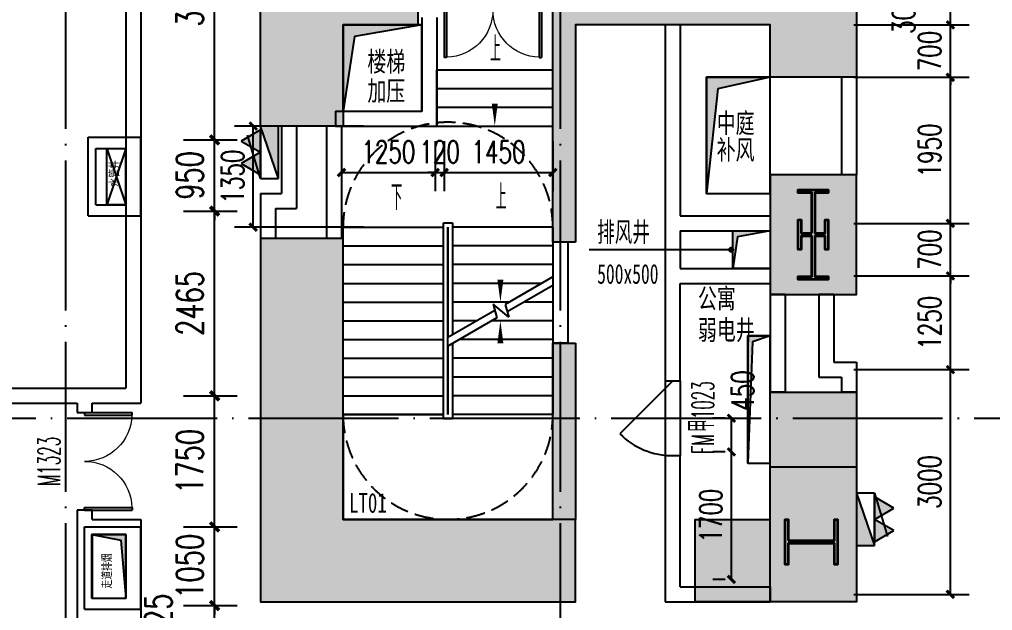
# Model space of a CAD drawing. Header units: millimetres. Extents: x 11476074 to 24729458, y -1239991 to 2813188.
# Drawn here: x 12564179 to 12577164, y 373147 to 381035 of the extents above; entities that cross this region are included whole.
import ezdxf

# ---------------------------------------------------------------- set-up
doc = ezdxf.new("R2010")
doc.units = ezdxf.units.MM
doc.header["$LTSCALE"] = 1000
doc.linetypes.add('DASH', pattern=[0.35, 0.25, -0.1])
doc.linetypes.add('DOTE', pattern=[2.42, 2, -0.2, 0.02, -0.2])
for name, color, linetype in [('#s-灭火器', 20, 'Continuous'), ('20230726 电气提资', 3, 'Continuous'), ('A-ANNO-DIMS', 3, 'Continuous'), ('A-ANNO-SYMB', 3, 'Continuous'), ('A-ANNO-TEXT', 7, 'Continuous'), ('A-AXIS', 18, 'DOTE'), ('A-DOOR', 2, 'Continuous'), ('A-FLOR-STRS', 1, 'Continuous'), ('A-WALL', 5, 'Continuous'), ('A-WIND-IDEN', 211, 'Continuous'), ('DIM_LEAD', 3, 'Continuous'), ('DIM_SYMB', 3, 'Continuous'), ('DOOR_FIRE', 1, 'Continuous'), ('DOOR_FIRE_TEXT', 7, 'Continuous'), ('EQUIP_消火栓', 7, 'Continuous'), ('G-RCQ-CONLine', 5, 'Continuous'), ('G-RCZ-CONLine', 5, 'Continuous'), ('GZDI-J建筑-楼板开洞', 251, 'Continuous'), ('GZDI1228', 20, 'Continuous'), ('PUB_DIM', 3, 'Continuous'), ('PUB_HATCH', 8, 'Continuous'), ('PUB_TEXT', 7, 'Continuous'), ('STAIR', 2, 'Continuous'), ('排水沟', 133, 'Continuous')]:
    doc.layers.add(name, color=color, linetype=linetype)
doc.layers.add('钢柱', color=51, linetype='Continuous', lineweight=35)
doc.layers.get('20230726 电气提资').off()
doc.styles.add('_TCH_DIM', font='SIMPLEX.shx', dxfattribs={"width": 0.6, "bigfont": 'GBCBIG.shx'})
doc.styles.add('_TCH_DIM_T3', font='SIMPLEX', dxfattribs={"width": 0.705882, "bigfont": 'GBCBIG'})
doc.styles.add('_TCH_WINDOW', font='SIMPLEX', dxfattribs={"width": 0.7, "bigfont": 'GBCBIG'})
doc.styles.add('CCD_DIM', font='ARCHS.SHX', dxfattribs={"width": 0.7})
doc.styles.add('TITXV', font='', dxfattribs={"width": 0.7})
doc.styles.add('宋体', font='', dxfattribs={"width": 0.65})
doc.styles.get('TITXV').set_extended_font_data('SimSun')
doc.styles.get('宋体').set_extended_font_data('SimSun')
doc.dimstyles.new('_TCH_ARCH&&100', dxfattribs={"dimtxt": 297.5, "dimasz": 100, "dimexe": 250, "dimexo": 300, "dimgap": 126.25, "dimtad": 1, "dimdec": 0, "dimzin": 0, "dimdsep": 46, "dimtxsty": '_TCH_DIM_T3', "dimblk": 'ARCHTICK', "dimcen": 0.09, "dimclrt": 7, "dimazin": 2, "dimtfac": 1, "dimtdec": 0, "dimtix": 1, "dimtmove": 2, "dimatfit": 3, "dimfxl": 0, "dimtolj": 1, "dimtzin": 0, "dimarcsym": 0})
doc.dimstyles.new('_TCH_ARCH&&120', dxfattribs={"dimtxt": 357, "dimasz": 120, "dimexe": 300, "dimexo": 360, "dimgap": 151.5, "dimtad": 1, "dimdec": 0, "dimzin": 0, "dimdsep": 46, "dimtxsty": '_TCH_DIM_T3', "dimblk": 'ARCHTICK', "dimcen": 0.09, "dimclrt": 7, "dimazin": 2, "dimtfac": 1, "dimtdec": 0, "dimtix": 1, "dimtmove": 2, "dimatfit": 3, "dimfxl": 0, "dimtolj": 1, "dimtzin": 0, "dimarcsym": 0})

# ---------------------------------------------------------------- blocks, each defined once
blk = doc.blocks.new('A$C74AF65BF')
at = {"layer": 'PUB_HATCH'}
h = blk.add_hatch(color=256, dxfattribs=at)
h.dxf.hatch_style = 1
h.paths.add_polyline_path([(-7000, -4600), (-7000, -5400), (-5400, -5400), (-5400, -4600)])
h.paths.add_polyline_path([(-7000, -11200), (-7000, -12000), (-5400, -12000), (-5400, -11200)])
h.paths.add_polyline_path([(-7000, -17800), (-7000, -18600), (-5400, -18600), (-5400, -17800)])
h.paths.add_polyline_path([(9400, -33850), (9400, -32050), (10550, -32050), (10550, -33850)])
h.paths.add_polyline_path([(9400, -10950), (9400, -9150), (10550, -9150), (10550, -10950)])
h.paths.add_polyline_path([(22350, -33850), (22350, -32050), (23600, -32050), (23600, -33850)])
h.paths.add_polyline_path([(22350, -10950), (22350, -9150), (23600, -9150), (23600, -10950)])
h.paths.add_polyline_path([(-7000, -24400), (-7000, -25200), (-5400, -25200), (-5400, -24400)])
h.paths.add_polyline_path([(-7000, -31000), (-7000, -31800), (-5400, -31800), (-5400, -31000)])
h.paths.add_polyline_path([(-7000, -37600), (-7000, -38400), (-5400, -38400), (-5400, -37600)])
h.paths.add_polyline_path([(38400, -4600), (38400, -5400), (40000, -5400), (40000, -4600)])
h.paths.add_polyline_path([(38400, -11200), (38400, -12000), (40000, -12000), (40000, -11200)])
h.paths.add_polyline_path([(38400, -17800), (38400, -18600), (40000, -18600), (40000, -17800)])
h.paths.add_polyline_path([(38400, -24400), (38400, -25200), (40000, -25200), (40000, -24400)])
h.paths.add_polyline_path([(38400, -31000), (38400, -31800), (40000, -31800), (40000, -31000)])
h.paths.add_polyline_path([(38400, -37600), (38400, -38400), (40000, -38400), (40000, -37600)])
h.paths.add_polyline_path([(33400, -41900), (32600, -41900), (32600, -43500), (33400, -43500)])
h.paths.add_polyline_path([(26800, -41900), (26000, -41900), (26000, -43500), (26800, -43500)])
h.paths.add_polyline_path([(20200, -41900), (19400, -41900), (19400, -43500), (20200, -43500)])
h.paths.add_polyline_path([(13600, -41900), (12800, -41900), (12800, -43500), (13600, -43500)])
h.paths.add_polyline_path([(7000, -41900), (6200, -41900), (6200, -43500), (7000, -43500)])
h.paths.add_polyline_path([(400, -41900), (-400, -41900), (-400, -43500), (400, -43500)])
h.paths.add_polyline_path([(33400, 500), (32600, 500), (32600, -1100), (33400, -1100)])
h.paths.add_polyline_path([(26800, 500), (26000, 500), (26000, -1100), (26800, -1100)])
h.paths.add_polyline_path([(20200, 500), (19400, 500), (19400, -1100), (20200, -1100)])
h.paths.add_polyline_path([(13600, 500), (12800, 500), (12800, -1100), (13600, -1100)])
h.paths.add_polyline_path([(7000, 500), (6200, 500), (6200, -1100), (7000, -1100)])
h.paths.add_polyline_path([(10550, -28150), (9400, -28150), (9400, -29750), (10550, -29750)])
h.paths.add_polyline_path([(400, 500), (-400, 500), (-400, -1100), (400, -1100)])
h = blk.add_hatch(color=256, dxfattribs=at)
h.dxf.hatch_style = 1
h.paths.add_polyline_path([(25800, -10250), (29300, -10250), (29300, -12850), (30400, -12850), (30400, -9150), (25800, -9150)])
h.paths.add_polyline_path([(25100, -10250), (25100, -9150), (22350, -9150), (22350, -12850), (23600, -12850), (23600, -10250)])
h.paths.add_polyline_path([(6800, -32750), (3700, -32750), (3700, -29000), (2600, -29000), (2600, -33850), (6800, -33850)])
h.paths.add_polyline_path([(3700, -12850), (3700, -10250), (9400, -10250), (9400, -12850), (10550, -12850), (10550, -9150), (2600, -9150), (2600, -12850)])
h.paths.add_polyline_path([(4700, -26150), (3700, -26150), (3700, -27500), (2600, -27500), (2600, -22750), (3700, -22750), (3700, -25850), (4700, -25850)])
h.paths.add_polyline_path([(6800, -30400), (6800, -32750), (6500, -32750), (6500, -30400)], flags=17)
h.paths.add_polyline_path([(26700, -29600), (26700, -28900), (26400, -28900), (26400, -33850), (30400, -33850), (30400, -28885), (29300, -28885), (29300, -32750), (26700, -32750), (26700, -29800), (27350, -29800), (27350, -29600)])
h.paths.add_polyline_path([(22350, -19850), (23600, -19850), (23600, -19250), (30400, -19250), (30400, -15950), (29300, -15950), (29300, -18850), (23600, -18850), (23600, -15950), (22350, -15950)])
h.paths.add_polyline_path([(9400, -18950), (9400, -20950), (10550, -20950), (10550, -15950), (9400, -15950), (9400, -18550), (3700, -18550), (3700, -15950), (2600, -15950), (2600, -18950)])
h.paths.add_polyline_path([(9400, -32750), (9400, -31050), (10550, -31050), (10550, -33850), (8400, -33850), (8400, -32750)])
h.paths.add_polyline_path([(24600, -33850), (22350, -33850), (22350, -27550), (23600, -27550), (23600, -32750), (24600, -32750)])
h.paths.add_polyline_path([(6800, -29050), (6500, -29050), (6500, -25150), (6700, -25150), (6700, -25850), (9400, -25850), (9400, -22450), (10550, -22450), (10550, -26850), (9400, -26850), (9400, -26150), (6800, -26150)])
h.paths.add_polyline_path([(30400, -21950), (30400, -27585), (29300, -27585), (29300, -24000), (26700, -24000), (26700, -26700), (27350, -26700), (27350, -26900), (26700, -26900), (26700, -27600), (26400, -27600), (26400, -24000), (23600, -24000), (23600, -26150), (22350, -26150), (22350, -21550), (23600, -21550), (23600, -23700), (29300, -23700), (29300, -21950)])
at = {"layer": 'G-RCQ-CONLine'}
for points in [[(6800, -29050), (6500, -29050), (6500, -25150), (6700, -25150), (6700, -25850), (9400, -25850), (9400, -22450), (10550, -22450), (10550, -26850), (9400, -26850), (9400, -26150), (6800, -26150)], [(6800, -32750), (3700, -32750), (3700, -29000), (2600, -29000), (2600, -33850), (6800, -33850)], [(6800, -30400), (6800, -32750), (6500, -32750), (6500, -30400)]]:
    blk.add_lwpolyline(points, close=True, dxfattribs=at)
for points in [[(4700, -26150), (3700, -26150), (3700, -27500), (2600, -27500), (2600, -22750), (3700, -22750), (3700, -25850), (4700, -25850), (4700, -26150)], [(9400, -32750), (9400, -31050), (10550, -31050), (10550, -33850), (8400, -33850), (8400, -32750), (9400, -32750)]]:
    blk.add_lwpolyline(points, dxfattribs=at)
at = {"layer": 'G-RCZ-CONLine', "color": 2}
for points in [[(10550, -28150), (9400, -28150), (9400, -29750), (10550, -29750)], [(9400, -33850), (9400, -32050), (10550, -32050), (10550, -33850)]]:
    blk.add_lwpolyline(points, close=True, dxfattribs=at)
at = {"layer": '钢柱', "color": 2}
for points in [[(9955, -28930), (9955, -28390), (9775, -28390), (9775, -28350), (10175, -28350), (10175, -28390), (9995, -28390), (9995, -28930), (10135, -28930), (10135, -28750), (10175, -28750), (10175, -29150), (10135, -29150), (10135, -28970), (9995, -28970), (9995, -29510), (10175, -29510), (10175, -29550), (9775, -29550), (9775, -29510), (9955, -29510), (9955, -28970), (9815, -28970), (9815, -29150), (9775, -29150), (9775, -28750), (9815, -28750), (9815, -28930)], [(9640, -33030), (10260, -33030), (10260, -32750), (10300, -32750), (10300, -33350), (10260, -33350), (10260, -33070), (9640, -33070), (9640, -33350), (9600, -33350), (9600, -32750), (9640, -32750)]]:
    blk.add_lwpolyline(points, close=True, dxfattribs=at)
blk = doc.blocks.new('PFG1')
at = {"layer": 'GZDI-J建筑-楼板开洞'}
h = blk.add_hatch(color=256, dxfattribs=at)
h.dxf.hatch_style = 1
h.paths.add_polyline_path([(12573697, 858319), (12573697, 858819), (12574197, 858819), (12573762, 858740)])
at = {"layer": 'GZDI-J建筑-楼板开洞', "color": 30}
for points in [[(12573697, 858819), (12574197, 858819), (12574197, 858319), (12573697, 858319)], [(12573697, 858319), (12573697, 858819), (12574197, 858819), (12573762, 858740)]]:
    blk.add_lwpolyline(points, close=True, dxfattribs=at)
blk = doc.blocks.new('4fgjg')
at = {"layer": 'GZDI-J建筑-楼板开洞'}
h = blk.add_hatch(color=256, dxfattribs=at)
h.dxf.hatch_style = 1
h.paths.add_polyline_path([(5800, -29100), (5800, -28250), (5350, -28250), (5735, -28329)])
at = {"layer": 'A-WALL'}
for p, q in [((5300, -22950), (6000, -22950)), ((5300, -24000), (5300, -22950)), ((6000, -24000), (6000, -22950)), ((5400, -23100), (5800, -23100)), ((5400, -23850), (5400, -23100)), ((5800, -23850), (5800, -23100)), ((5400, -23850), (5800, -23850)), ((5300, -24000), (6000, -24000)), ((5250, -28150), (6000, -28150)), ((5250, -29250), (5250, -28150)), ((6000, -29250), (6000, -28150)), ((5350, -28250), (5800, -28250)), ((5350, -29100), (5350, -28250)), ((5800, -29100), (5800, -28250)), ((5350, -29100), (5800, -29100)), ((5250, -29250), (6000, -29250))]:
    blk.add_line(p, q, dxfattribs=at)
at = {"layer": 'GZDI-J建筑-楼板开洞'}
for p, q in [((5550, -23100), (5800, -23850)), ((5800, -23100), (5550, -23850))]:
    blk.add_line(p, q, dxfattribs=at)
blk.add_lwpolyline([(5800, -23850), (5550, -23850), (5550, -23100), (5800, -23100)], close=True, dxfattribs=at)
at = {"layer": 'GZDI-J建筑-楼板开洞', "color": 30}
for points in [[(5800, -28250), (5350, -28250), (5350, -29100), (5800, -29100)], [(5800, -29100), (5800, -28250), (5350, -28250), (5735, -28329)]]:
    blk.add_lwpolyline(points, close=True, dxfattribs=at)
at = {"layer": 'GZDI1228', "char_height": 120, "attachment_point": 1, "rotation": 90, "style": 'CCD_DIM'}
for s, width, insert in [('{\\fSimSun|b0|i0|c134|p2;水管井}', 378.78, (5585, -23608)), ('{\\fSimSun|b0|i0|c134|p2;走道排烟}', 569.93, (5486, -28973))]:
    blk.add_mtext_dynamic_manual_height_columns(s, width=width, gutter_width=1500, heights=[0], dxfattribs=dict(at, insert=insert))
blk = doc.blocks.new('灭火器')
at = {"layer": '#s-灭火器', "ltscale": 1000}
for points in [[(292444, 59707), (292144, 59707), (292294, 59447)], [(292744, 59707), (292444, 59707), (292594, 59447)]]:
    blk.add_hatch(color=256, dxfattribs=at).paths.add_polyline_path(points)
for points in [[(292294, 59447), (292444, 59707), (292144, 59707)], [(292594, 59447), (292744, 59707), (292444, 59707)]]:
    blk.add_lwpolyline(points, close=True, dxfattribs=at)
blk = doc.blocks.new('$TWTSYS$00000508')
for p, q in [((-0.5, 0.5), (0.324, 1.224)), ((-0.5, 0.5), (-0.5, -0.5)), ((-0.5, -0.5), (0.5, 0.5)), ((0.5, 0.5), (-0.5, 0.5)), ((0.5, -0.5), (0.5, 0.5)), ((-0.5, -0.5), (0.5, -0.5))]:
    blk.add_line(p, q)
blk.add_solid([(0.5, -0.5), (0.5, 0.5), (-0.5, -0.5)])
blk = doc.blocks.new('消火栓')
at = {"layer": '#s-灭火器', "rotation": 180}
blk.add_blockref('灭火器', (12864422, 734932), dxfattribs=at)
at = {"layer": 'EQUIP_消火栓', "xscale": 700, "yscale": 240, "zscale": 700}
blk.add_blockref('$TWTSYS$00000508', (12571978, 675105), dxfattribs=at)
blk = doc.blocks.new('A$C747B5AC2')
for p, rotation in [((721095, -12835574), 90), ((-621165, 12303482), 270)]:
    blk.add_blockref('消火栓', p, dxfattribs=dict(rotation=rotation))
blk = doc.blocks.new('qlzw')
at = {"layer": 'A-AXIS'}
for p, q in [((12431366.8, 979989.8, 0), (12431366.8, 1082989.8)), ((12437966.8, 979989.8, 0), (12437966.8, 1082989.8)), ((12416866.8, 1007589.8), (12486866.8, 1007589.8))]:
    blk.add_line(p, q, dxfattribs=at)
blk = doc.blocks.new('_ArchTick')
at = {"color": 0, "linetype": 'ByBlock', "const_width": 0.4}
blk.add_lwpolyline([(-0.5, -0.5), (0.5, 0.5)], dxfattribs=at)
blk = doc.blocks.new('*D5052')
at = {"layer": 'Defpoints', "color": 0, "transparency": 16777216}
for p in [(12566010, 383313), (12566783, 383313), (12566010, 379428)]:
    blk.add_point(p, dxfattribs=at)
at = {"layer": 'PUB_DIM', "color": 0, "lineweight": -2, "transparency": 16777216}
for p, q in [((12566370, 383313), (12567083, 383313)), ((12566783, 379428), (12566783, 383313)), ((12566370, 379428), (12567083, 379428))]:
    blk.add_line(p, q, dxfattribs=at)
at = {"layer": 'PUB_DIM', "color": 0, "lineweight": -2, "transparency": 16777216, "xscale": 120, "yscale": 120, "zscale": 120}
for p, rotation in [((12566783, 383313), 90), ((12566783, 379428), 270)]:
    blk.add_blockref('_ArchTick', p, dxfattribs=dict(at, rotation=rotation))
at = {"layer": 'PUB_DIM', "color": 7, "transparency": 16777216, "insert": (12566453, 381371), "char_height": 357, "attachment_point": 5, "rotation": 90, "style": '_TCH_DIM_T3'}
blk.add_mtext('\\A1;3885', dxfattribs=at)
blk = doc.blocks.new('*D5053')
at = {"layer": 'Defpoints', "color": 0, "transparency": 16777216}
for p in [(12566010, 379428), (12566783, 379428), (12566010, 378478)]:
    blk.add_point(p, dxfattribs=at)
at = {"layer": 'PUB_DIM', "color": 0, "lineweight": -2, "transparency": 16777216}
for p, q in [((12566783, 379428), (12566783, 379548)), ((12566370, 379428), (12567083, 379428)), ((12566783, 378478), (12566783, 379428)), ((12566370, 378478), (12567083, 378478)), ((12566783, 378478), (12566783, 378358))]:
    blk.add_line(p, q, dxfattribs=at)
at = {"layer": 'PUB_DIM', "color": 0, "lineweight": -2, "transparency": 16777216, "xscale": 120, "yscale": 120, "zscale": 120}
for p, rotation in [((12566783, 379428), 270), ((12566783, 378478), 90)]:
    blk.add_blockref('_ArchTick', p, dxfattribs=dict(at, rotation=rotation))
at = {"layer": 'PUB_DIM', "color": 7, "transparency": 16777216, "insert": (12566453, 378953), "char_height": 357, "attachment_point": 5, "rotation": 90, "style": '_TCH_DIM_T3'}
blk.add_mtext('\\A1;950', dxfattribs=at)
blk = doc.blocks.new('*D5054')
at = {"layer": 'Defpoints', "color": 0, "transparency": 16777216}
for p in [(12566010, 378478), (12566783, 378478), (12566010, 376013)]:
    blk.add_point(p, dxfattribs=at)
at = {"layer": 'PUB_DIM', "color": 0, "lineweight": -2, "transparency": 16777216}
for p, q in [((12566370, 378478), (12567083, 378478)), ((12566783, 376013), (12566783, 378478)), ((12566370, 376013), (12567083, 376013))]:
    blk.add_line(p, q, dxfattribs=at)
at = {"layer": 'PUB_DIM', "color": 0, "lineweight": -2, "transparency": 16777216, "xscale": 120, "yscale": 120, "zscale": 120}
for p, rotation in [((12566783, 378478), 90), ((12566783, 376013), 270)]:
    blk.add_blockref('_ArchTick', p, dxfattribs=dict(at, rotation=rotation))
at = {"layer": 'PUB_DIM', "color": 7, "transparency": 16777216, "insert": (12566453, 377246), "char_height": 357, "attachment_point": 5, "rotation": 90, "style": '_TCH_DIM_T3'}
blk.add_mtext('\\A1;2465', dxfattribs=at)
blk = doc.blocks.new('*D5055')
at = {"layer": 'Defpoints', "color": 0, "transparency": 16777216}
for p in [(12566010, 376013), (12566783, 376013), (12566010, 374263)]:
    blk.add_point(p, dxfattribs=at)
at = {"layer": 'PUB_DIM', "color": 0, "lineweight": -2, "transparency": 16777216}
for p, q in [((12566370, 376013), (12567083, 376013)), ((12566783, 374263), (12566783, 376013)), ((12566370, 374263), (12567083, 374263))]:
    blk.add_line(p, q, dxfattribs=at)
at = {"layer": 'PUB_DIM', "color": 0, "lineweight": -2, "transparency": 16777216, "xscale": 120, "yscale": 120, "zscale": 120}
for p, rotation in [((12566783, 376013), 90), ((12566783, 374263), 270)]:
    blk.add_blockref('_ArchTick', p, dxfattribs=dict(at, rotation=rotation))
at = {"layer": 'PUB_DIM', "color": 7, "transparency": 16777216, "insert": (12566453, 375138), "char_height": 357, "attachment_point": 5, "rotation": 90, "style": '_TCH_DIM_T3'}
blk.add_mtext('\\A1;1750', dxfattribs=at)
blk = doc.blocks.new('*D5056')
at = {"layer": 'Defpoints', "color": 0, "transparency": 16777216}
for p in [(12566010, 374263), (12566783, 374263), (12566010, 373213)]:
    blk.add_point(p, dxfattribs=at)
at = {"layer": 'PUB_DIM', "color": 0, "lineweight": -2, "transparency": 16777216}
for p, q in [((12566783, 374263), (12566783, 374383)), ((12566370, 374263), (12567083, 374263)), ((12566783, 373213), (12566783, 374263)), ((12566370, 373213), (12567083, 373213)), ((12566783, 373213), (12566783, 373093))]:
    blk.add_line(p, q, dxfattribs=at)
at = {"layer": 'PUB_DIM', "color": 0, "lineweight": -2, "transparency": 16777216, "xscale": 120, "yscale": 120, "zscale": 120}
for p, rotation in [((12566783, 374263), 270), ((12566783, 373213), 90)]:
    blk.add_blockref('_ArchTick', p, dxfattribs=dict(at, rotation=rotation))
at = {"layer": 'PUB_DIM', "color": 7, "transparency": 16777216, "insert": (12566453, 373738), "char_height": 357, "attachment_point": 5, "rotation": 90, "style": '_TCH_DIM_T3'}
blk.add_mtext('\\A1;1050', dxfattribs=at)
blk = doc.blocks.new('*D5057')
at = {"layer": 'Defpoints', "color": 0, "transparency": 16777216}
for p in [(12566010, 373213), (12566783, 373213), (12566010, 372888)]:
    blk.add_point(p, dxfattribs=at)
at = {"layer": 'PUB_DIM', "color": 0, "lineweight": -2, "transparency": 16777216}
for p, q in [((12566370, 373213), (12567083, 373213)), ((12566783, 372888), (12566783, 373213)), ((12566370, 372888), (12567083, 372888))]:
    blk.add_line(p, q, dxfattribs=at)
at = {"layer": 'PUB_DIM', "color": 0, "lineweight": -2, "transparency": 16777216, "xscale": 120, "yscale": 120, "zscale": 120}
for p, rotation in [((12566783, 373213), 90), ((12566783, 372888), 270)]:
    blk.add_blockref('_ArchTick', p, dxfattribs=dict(at, rotation=rotation))
at = {"layer": 'PUB_DIM', "color": 7, "transparency": 16777216, "insert": (12566033, 373050), "char_height": 357, "attachment_point": 5, "rotation": 90, "style": '_TCH_DIM_T3'}
blk.add_mtext('\\A1;325', dxfattribs=at)
blk = doc.blocks.new('*D5076')
at = {"layer": 'A-ANNO-DIMS', "color": 0, "lineweight": -2, "transparency": 16777216}
for p, q in [((12568772, 379613), (12567048, 379613)), ((12567298, 378263), (12567298, 379613)), ((12568772, 378263), (12567048, 378263))]:
    blk.add_line(p, q, dxfattribs=at)
at = {"layer": 'Defpoints', "color": 0, "transparency": 16777216}
for p in [(12567298, 379613), (12569072, 379613), (12569072, 378263)]:
    blk.add_point(p, dxfattribs=at)
at = {"layer": 'A-ANNO-DIMS', "color": 0, "lineweight": -2, "transparency": 16777216, "xscale": 100, "yscale": 100, "zscale": 100}
for p, rotation in [((12567298, 379613), 90), ((12567298, 378263), 270)]:
    blk.add_blockref('_ArchTick', p, dxfattribs=dict(at, rotation=rotation))
at = {"layer": 'A-ANNO-DIMS', "color": 7, "transparency": 16777216, "insert": (12567023, 378938), "char_height": 297.5, "attachment_point": 5, "rotation": 90, "style": '_TCH_DIM_T3'}
blk.add_mtext('\\A1;1350', dxfattribs=at)
blk = doc.blocks.new('*D5264')
at = {"layer": 'A-ANNO-DIMS', "color": 0, "lineweight": -2, "transparency": 16777216}
for p, q in [((12568477, 379413), (12568477, 378743)), ((12569727, 379413), (12569727, 378743)), ((12568477, 378993), (12569727, 378993))]:
    blk.add_line(p, q, dxfattribs=at)
at = {"layer": 'Defpoints', "color": 0, "transparency": 16777216}
for p in [(12568477, 379713), (12569727, 379713), (12569727, 378993)]:
    blk.add_point(p, dxfattribs=at)
at = {"layer": 'A-ANNO-DIMS', "color": 0, "lineweight": -2, "transparency": 16777216, "xscale": 100, "yscale": 100, "zscale": 100, "rotation": 180}
blk.add_blockref('_ArchTick', (12568477, 378993), dxfattribs=at)
at = {"layer": 'A-ANNO-DIMS', "color": 0, "lineweight": -2, "transparency": 16777216, "xscale": 100, "yscale": 100, "zscale": 100}
blk.add_blockref('_ArchTick', (12569727, 378993), dxfattribs=at)
at = {"layer": 'A-ANNO-DIMS', "color": 7, "transparency": 16777216, "insert": (12569102, 379268), "char_height": 297.5, "attachment_point": 5, "style": '_TCH_DIM_T3'}
blk.add_mtext('\\A1;1250', dxfattribs=at)
blk = doc.blocks.new('*D5265')
at = {"layer": 'A-ANNO-DIMS', "color": 0, "lineweight": -2, "transparency": 16777216}
for p, q in [((12569727, 379413), (12569727, 378743)), ((12569847, 379413), (12569847, 378743)), ((12569727, 378993), (12569627, 378993)), ((12569727, 378993), (12569847, 378993)), ((12569847, 378993), (12569947, 378993))]:
    blk.add_line(p, q, dxfattribs=at)
at = {"layer": 'Defpoints', "color": 0, "transparency": 16777216}
for p in [(12569727, 379713), (12569847, 379713), (12569847, 378993)]:
    blk.add_point(p, dxfattribs=at)
at = {"layer": 'A-ANNO-DIMS', "color": 0, "lineweight": -2, "transparency": 16777216, "xscale": 100, "yscale": 100, "zscale": 100}
blk.add_blockref('_ArchTick', (12569727, 378993), dxfattribs=at)
at = {"layer": 'A-ANNO-DIMS', "color": 0, "lineweight": -2, "transparency": 16777216, "xscale": 100, "yscale": 100, "zscale": 100, "rotation": 180}
blk.add_blockref('_ArchTick', (12569847, 378993), dxfattribs=at)
at = {"layer": 'A-ANNO-DIMS', "color": 7, "transparency": 16777216, "insert": (12569787, 379268), "char_height": 297.5, "attachment_point": 5, "style": '_TCH_DIM_T3'}
blk.add_mtext('\\A1;120', dxfattribs=at)
blk = doc.blocks.new('*D5266')
at = {"layer": 'A-ANNO-DIMS', "color": 0, "lineweight": -2, "transparency": 16777216}
for p, q in [((12569847, 379413), (12569847, 378743)), ((12571297, 379413), (12571297, 378743)), ((12569847, 378993), (12571297, 378993))]:
    blk.add_line(p, q, dxfattribs=at)
at = {"layer": 'Defpoints', "color": 0, "transparency": 16777216}
for p in [(12569847, 379713), (12571297, 379713), (12571297, 378993)]:
    blk.add_point(p, dxfattribs=at)
at = {"layer": 'A-ANNO-DIMS', "color": 0, "lineweight": -2, "transparency": 16777216, "xscale": 100, "yscale": 100, "zscale": 100, "rotation": 180}
blk.add_blockref('_ArchTick', (12569847, 378993), dxfattribs=at)
at = {"layer": 'A-ANNO-DIMS', "color": 0, "lineweight": -2, "transparency": 16777216, "xscale": 100, "yscale": 100, "zscale": 100}
blk.add_blockref('_ArchTick', (12571297, 378993), dxfattribs=at)
at = {"layer": 'A-ANNO-DIMS', "color": 7, "transparency": 16777216, "insert": (12570572, 379268), "char_height": 297.5, "attachment_point": 5, "style": '_TCH_DIM_T3'}
blk.add_mtext('\\A1;1450', dxfattribs=at)
blk = doc.blocks.new('*D5291')
at = {"layer": 'A-ANNO-DIMS', "color": 0, "lineweight": -2, "transparency": 16777216}
for p, q in [((12575313, 376363), (12576851, 376363)), ((12576601, 373363), (12576601, 376363)), ((12575313, 373363), (12576851, 373363))]:
    blk.add_line(p, q, dxfattribs=at)
at = {"layer": 'Defpoints', "color": 0, "transparency": 16777216}
for p in [(12575013, 376363), (12576601, 376363), (12575013, 373363)]:
    blk.add_point(p, dxfattribs=at)
at = {"layer": 'A-ANNO-DIMS', "color": 0, "lineweight": -2, "transparency": 16777216, "xscale": 100, "yscale": 100, "zscale": 100}
for p, rotation in [((12576601, 376363), 90), ((12576601, 373363), 270)]:
    blk.add_blockref('_ArchTick', p, dxfattribs=dict(at, rotation=rotation))
at = {"layer": 'A-ANNO-DIMS', "color": 7, "transparency": 16777216, "insert": (12576326, 374863), "char_height": 297.5, "attachment_point": 5, "rotation": 90, "style": '_TCH_DIM_T3'}
blk.add_mtext('\\A1;3000', dxfattribs=at)
blk = doc.blocks.new('*D5292')
at = {"layer": 'A-ANNO-DIMS', "color": 0, "lineweight": -2, "transparency": 16777216}
for p, q in [((12575313, 377613), (12576851, 377613)), ((12576601, 376363), (12576601, 377613)), ((12575313, 376363), (12576851, 376363))]:
    blk.add_line(p, q, dxfattribs=at)
at = {"layer": 'Defpoints', "color": 0, "transparency": 16777216}
for p in [(12575013, 377613), (12576601, 377613), (12575013, 376363)]:
    blk.add_point(p, dxfattribs=at)
at = {"layer": 'A-ANNO-DIMS', "color": 0, "lineweight": -2, "transparency": 16777216, "xscale": 100, "yscale": 100, "zscale": 100}
for p, rotation in [((12576601, 377613), 90), ((12576601, 376363), 270)]:
    blk.add_blockref('_ArchTick', p, dxfattribs=dict(at, rotation=rotation))
at = {"layer": 'A-ANNO-DIMS', "color": 7, "transparency": 16777216, "insert": (12576326, 376988), "char_height": 297.5, "attachment_point": 5, "rotation": 90, "style": '_TCH_DIM_T3'}
blk.add_mtext('\\A1;1250', dxfattribs=at)
blk = doc.blocks.new('*D5293')
at = {"layer": 'A-ANNO-DIMS', "color": 0, "lineweight": -2, "transparency": 16777216}
for p, q in [((12576601, 378313), (12576601, 378413)), ((12575313, 378313), (12576851, 378313)), ((12576601, 377613), (12576601, 378313)), ((12575313, 377613), (12576851, 377613)), ((12576601, 377613), (12576601, 377513))]:
    blk.add_line(p, q, dxfattribs=at)
at = {"layer": 'Defpoints', "color": 0, "transparency": 16777216}
for p in [(12575013, 378313), (12576601, 378313), (12575013, 377613)]:
    blk.add_point(p, dxfattribs=at)
at = {"layer": 'A-ANNO-DIMS', "color": 0, "lineweight": -2, "transparency": 16777216, "xscale": 100, "yscale": 100, "zscale": 100}
for p, rotation in [((12576601, 378313), 270), ((12576601, 377613), 90)]:
    blk.add_blockref('_ArchTick', p, dxfattribs=dict(at, rotation=rotation))
at = {"layer": 'A-ANNO-DIMS', "color": 7, "transparency": 16777216, "insert": (12576326, 377963), "char_height": 297.5, "attachment_point": 5, "rotation": 90, "style": '_TCH_DIM_T3'}
blk.add_mtext('\\A1;700', dxfattribs=at)
blk = doc.blocks.new('*D5294')
at = {"layer": 'A-ANNO-DIMS', "color": 0, "lineweight": -2, "transparency": 16777216}
for p, q in [((12575313, 380263), (12576851, 380263)), ((12576601, 378313), (12576601, 380263)), ((12575313, 378313), (12576851, 378313))]:
    blk.add_line(p, q, dxfattribs=at)
at = {"layer": 'Defpoints', "color": 0, "transparency": 16777216}
for p in [(12575013, 380263), (12576601, 380263), (12575013, 378313)]:
    blk.add_point(p, dxfattribs=at)
at = {"layer": 'A-ANNO-DIMS', "color": 0, "lineweight": -2, "transparency": 16777216, "xscale": 100, "yscale": 100, "zscale": 100}
for p, rotation in [((12576601, 380263), 90), ((12576601, 378313), 270)]:
    blk.add_blockref('_ArchTick', p, dxfattribs=dict(at, rotation=rotation))
at = {"layer": 'A-ANNO-DIMS', "color": 7, "transparency": 16777216, "insert": (12576326, 379288), "char_height": 297.5, "attachment_point": 5, "rotation": 90, "style": '_TCH_DIM_T3'}
blk.add_mtext('\\A1;1950', dxfattribs=at)
blk = doc.blocks.new('*D5295')
at = {"layer": 'A-ANNO-DIMS', "color": 0, "lineweight": -2, "transparency": 16777216}
for p, q in [((12576601, 380963), (12576601, 381063)), ((12575313, 380963), (12576851, 380963)), ((12576601, 380263), (12576601, 380963)), ((12575313, 380263), (12576851, 380263)), ((12576601, 380263), (12576601, 380163))]:
    blk.add_line(p, q, dxfattribs=at)
at = {"layer": 'Defpoints', "color": 0, "transparency": 16777216}
for p in [(12575013, 380963), (12576601, 380963), (12575013, 380263)]:
    blk.add_point(p, dxfattribs=at)
at = {"layer": 'A-ANNO-DIMS', "color": 0, "lineweight": -2, "transparency": 16777216, "xscale": 100, "yscale": 100, "zscale": 100}
for p, rotation in [((12576601, 380963), 270), ((12576601, 380263), 90)]:
    blk.add_blockref('_ArchTick', p, dxfattribs=dict(at, rotation=rotation))
at = {"layer": 'A-ANNO-DIMS', "color": 7, "transparency": 16777216, "insert": (12576326, 380613), "char_height": 297.5, "attachment_point": 5, "rotation": 90, "style": '_TCH_DIM_T3'}
blk.add_mtext('\\A1;700', dxfattribs=at)
blk = doc.blocks.new('*D5296')
at = {"layer": 'A-ANNO-DIMS', "color": 0, "lineweight": -2, "transparency": 16777216}
for p, q in [((12575313, 381263), (12576851, 381263)), ((12576601, 380963), (12576601, 381263)), ((12575313, 380963), (12576851, 380963))]:
    blk.add_line(p, q, dxfattribs=at)
at = {"layer": 'Defpoints', "color": 0, "transparency": 16777216}
for p in [(12575013, 381263), (12576601, 381263), (12575013, 380963)]:
    blk.add_point(p, dxfattribs=at)
at = {"layer": 'A-ANNO-DIMS', "color": 0, "lineweight": -2, "transparency": 16777216, "xscale": 100, "yscale": 100, "zscale": 100}
for p, rotation in [((12576601, 381263), 90), ((12576601, 380963), 270)]:
    blk.add_blockref('_ArchTick', p, dxfattribs=dict(at, rotation=rotation))
at = {"layer": 'A-ANNO-DIMS', "color": 7, "transparency": 16777216, "insert": (12575976, 381113), "char_height": 297.5, "attachment_point": 5, "rotation": 90, "style": '_TCH_DIM_T3'}
blk.add_mtext('\\A1;300', dxfattribs=at)
blk = doc.blocks.new('*D5301')
at = {"layer": 'A-ANNO-DIMS', "color": 0, "lineweight": -2, "transparency": 16777216}
for p, q in [((12573597, 375713), (12573430, 375713)), ((12573680, 375263), (12573680, 375713)), ((12573597, 375263), (12573430, 375263))]:
    blk.add_line(p, q, dxfattribs=at)
at = {"layer": 'Defpoints', "color": 0, "transparency": 16777216}
for p in [(12573680, 375713), (12573897, 375713), (12573897, 375263)]:
    blk.add_point(p, dxfattribs=at)
at = {"layer": 'A-ANNO-DIMS', "color": 0, "lineweight": -2, "transparency": 16777216, "xscale": 100, "yscale": 100, "zscale": 100}
for p, rotation in [((12573680, 375713), 90), ((12573680, 375263), 270)]:
    blk.add_blockref('_ArchTick', p, dxfattribs=dict(at, rotation=rotation))
at = {"layer": 'A-ANNO-DIMS', "color": 7, "transparency": 16777216, "insert": (12573828, 376083), "char_height": 297.5, "attachment_point": 5, "rotation": 90, "style": '_TCH_DIM_T3'}
blk.add_mtext('\\A1;450', dxfattribs=at)
blk = doc.blocks.new('*D5302')
at = {"layer": 'A-ANNO-DIMS', "color": 0, "lineweight": -2, "transparency": 16777216}
for p, q in [((12573597, 375263), (12573430, 375263)), ((12573680, 373563), (12573680, 375263)), ((12573597, 373563), (12573430, 373563))]:
    blk.add_line(p, q, dxfattribs=at)
at = {"layer": 'Defpoints', "color": 0, "transparency": 16777216}
for p in [(12573680, 375263), (12573897, 375263), (12573897, 373563)]:
    blk.add_point(p, dxfattribs=at)
at = {"layer": 'A-ANNO-DIMS', "color": 0, "lineweight": -2, "transparency": 16777216, "xscale": 100, "yscale": 100, "zscale": 100}
for p, rotation in [((12573680, 375263), 90), ((12573680, 373563), 270)]:
    blk.add_blockref('_ArchTick', p, dxfattribs=dict(at, rotation=rotation))
at = {"layer": 'A-ANNO-DIMS', "color": 7, "transparency": 16777216, "insert": (12573405, 374413), "char_height": 297.5, "attachment_point": 5, "rotation": 90, "style": '_TCH_DIM_T3'}
blk.add_mtext('\\A1;1700', dxfattribs=at)
blk = doc.blocks.new('$DorLib2D$00000002')
for p, q in [((-0.5, 0), (-0.5, 0.4875)), ((-0.475, 0.4875), (-0.5, 0.4875)), ((-0.475, 0), (-0.475, 0.4875)), ((0.475, 0), (0.475, 0.4875)), ((0.475, 0.4875), (0.5, 0.4875)), ((0.5, 0), (0.5, 0.4875)), ((-0.5, 0), (-0.475, 0)), ((0.5, 0), (0.475, 0))]:
    blk.add_line(p, q)
at = {"lineweight": 13}
for centre, start, end in [((-0.4875, 0), 0, 88.53072), ((0.4875, 0), 91.46928, 180)]:
    blk.add_arc(centre, 0.4875, start, end, dxfattribs=at)
blk = doc.blocks.new('$DorLib2D$00000114')
at = {"color": 0}
blk.add_line((0.5, 0), (-0.207, 0.707), dxfattribs=at)
blk.add_arc((0.5, 0), 1, 135, 180, dxfattribs=at)

msp = doc.modelspace()

# ---------------------------------------------------------------- hatches: boundary and pattern name
at = {"layer": 'GZDI-J建筑-楼板开洞'}
h = msp.add_hatch(color=256, dxfattribs=at)
h.dxf.hatch_style = 1
h.paths.add_polyline_path([(12568496.8, 379813.2), (12568496.8, 380963.2), (12569546.8, 380963.2), (12568650.3, 380808.3)])
h = msp.add_hatch(color=256, dxfattribs=at)
h.dxf.hatch_style = 1
h.paths.add_polyline_path([(12573346.8, 378713.2), (12573346.8, 380263.2), (12574196.8, 380263.2), (12573500.3, 380108.3)])
h = msp.add_hatch(color=256, dxfattribs=at)
h.dxf.hatch_style = 1
h.paths.add_polyline_path([(12573896.8, 375113.2), (12573896.8, 376813.2), (12574196.8, 376813.2), (12573962.1, 376734.2)])

# ---------------------------------------------------------------- linework, layer by layer
at = {"layer": 'A-ANNO-SYMB'}
msp.add_lwpolyline([(12570521.8, 380363.2, 0, 0, 0), (12570521.8, 379613.2, 0, 80, 0), (12570521.8, 379913.2, 0, 0, 0)], format="xyseb", dxfattribs=at)
at = {"layer": 'A-FLOR-STRS', "color": 9, "linetype": 'DASH'}
for centre, start, end in [((12569896.8, 378263.2), 0, 180), ((12569896.8, 375763.2), 180, 0)]:
    msp.add_arc(centre, 1400, start, end, dxfattribs=at)
at = {"layer": 'A-WALL'}
for p, q in [((12565596.8, 386413.1), (12565596.8, 376113.2)), ((12565796.8, 386413.1), (12565796.8, 375913.2)), ((12569546.8, 381063.2), (12569546.8, 379813.2)), ((12569746.8, 381063.2), (12569746.8, 379613.2)), ((12572796.8, 380963.2), (12572796.8, 378313.2)), ((12572996.8, 380963.2), (12572796.8, 380963.2)), ((12572996.8, 380963.2), (12572996.8, 378413.2)), ((12575146.8, 380263.2), (12575146.8, 378963.2)), ((12575346.8, 380263.2), (12575146.8, 380263.2)), ((12575346.8, 380263.2), (12575346.8, 378963.2)), ((12568396.8, 379813.2), (12569546.8, 379813.2)), ((12568396.8, 379813.2), (12568396.8, 379613.2)), ((12567676.8, 379613.2), (12567676.8, 378713.2)), ((12567876.8, 379613.2), (12567676.8, 379613.2)), ((12567876.8, 379613.2), (12567876.8, 378513.2)), ((12568276.8, 379613.2), (12568276.8, 378113.2)), ((12568476.8, 379613.2), (12568276.8, 379613.2)), ((12568396.8, 379613.2), (12569746.8, 379613.2)), ((12568476.8, 379613.2), (12568476.8, 378113.2)), ((12575346.8, 378963.2), (12575146.8, 378963.2)), ((12567396.8, 378713.2), (12567396.8, 378113.2)), ((12567396.8, 378713.2), (12567676.8, 378713.2)), ((12567596.8, 378513.2), (12567596.8, 378113.2)), ((12567596.8, 378513.2), (12567876.8, 378513.2)), ((12572996.8, 378413.2), (12574196.8, 378413.2)), ((12574196.8, 378413.2), (12574196.8, 378213.2)), ((12572796.8, 378313.2), (12572796.8, 377613.2)), ((12572996.8, 378213.2), (12574196.8, 378213.2)), ((12572996.8, 378213.2), (12572996.8, 377713.2)), ((12567596.8, 378113.2), (12567396.8, 378113.2)), ((12568476.8, 378113.2), (12568276.8, 378113.2)), ((12571296.8, 378063.2), (12571296.8, 376713.2)), ((12571496.8, 378063.2), (12571296.8, 378063.2)), ((12571496.8, 378063.2), (12571496.8, 376713.2)), ((12572796.8, 377613.2), (12572796.8, 376213.2)), ((12572996.8, 377713.2), (12574196.8, 377713.2)), ((12574196.8, 377713.2), (12574196.8, 377513.2)), ((12572996.8, 377513.2), (12574196.8, 377513.2)), ((12572996.8, 376213.2), (12572996.8, 377513.2)), ((12574196.8, 377363.2), (12574196.8, 376063.2)), ((12574396.8, 377363.2), (12574196.8, 377363.2)), ((12574396.8, 377363.2), (12574396.8, 376063.2)), ((12574846.8, 377363.2), (12574846.8, 376263.2)), ((12575046.8, 377363.2), (12574846.8, 377363.2)), ((12575046.8, 377363.2), (12575046.8, 376463.2)), ((12571496.8, 376713.2), (12571296.8, 376713.2)), ((12575046.8, 376463.2), (12575346.8, 376463.2)), ((12575346.8, 376463.2), (12575346.8, 376063.2)), ((12572796.8, 376213.2), (12572996.8, 376213.2)), ((12574846.8, 376263.2), (12575146.8, 376263.2)), ((12575146.8, 376263.2), (12575146.8, 376063.2)), ((12557366.8, 376113.2), (12565047.1, 376113.2)), ((12565047.1, 376113.2), (12565596.8, 376113.2)), ((12574396.8, 376063.2), (12574196.8, 376063.2)), ((12575346.8, 376063.2), (12575146.8, 376063.2)), ((12557366.8, 375913.2), (12564947.1, 375913.2)), ((12564947.1, 375913.2), (12564947.1, 375788.1)), ((12565147.1, 375788.1), (12565147.1, 375913.2)), ((12565147.1, 375913.2), (12565796.8, 375913.2)), ((12564947.1, 375788.1), (12565147.1, 375788.1)), ((12572996.8, 375213.2), (12572796.8, 375213.2)), ((12572796.8, 375213.2), (12572796.8, 373263.2)), ((12572996.8, 373463.2), (12572996.8, 375213.2)), ((12565147.1, 374488.1), (12564947.1, 374488.1)), ((12564947.1, 374488.1), (12564947.1, 374263)), ((12565147.1, 374363), (12565147.1, 374488.1)), ((12565147.1, 374363), (12565796.8, 374363)), ((12565796.8, 374363), (12565796.8, 373213)), ((12564947.1, 374263), (12564947.1, 373213)), ((12565147.1, 374163), (12565596.8, 374163)), ((12565147.1, 374163), (12565147.1, 373313)), ((12565596.8, 374163), (12565596.8, 373313)), ((12572996.8, 373463.2), (12574196.8, 373463.2)), ((12574196.8, 373463.2), (12574196.8, 373263.2)), ((12564947.1, 373213), (12564947.1, 371463.2)), ((12565147.1, 373313), (12565596.8, 373313)), ((12565796.8, 373213), (12565796.8, 371663.2)), ((12572796.8, 373263.2), (12574196.8, 373263.2))]:
    msp.add_line(p, q, dxfattribs=at)
at = {"layer": 'DIM_LEAD'}
for p, q in [((12572838.8, 377962.5), (12571783.2, 377962.5)), ((12573676.8, 377962.5), (12572838.8, 377962.5))]:
    msp.add_line(p, q, dxfattribs=at)
at = {"layer": 'DIM_LEAD', "const_width": 40}
msp.add_lwpolyline([(12573696.8, 377962.5, 1), (12573656.8, 377962.5, 1)], format="xyb", close=True, dxfattribs=at)
at = {"layer": 'DIM_SYMB'}
for points in [[(12569196.8, 378388.2, 0, 0, 0), (12569196.8, 375063.2, 0, 0, 0), (12570596.8, 375063.2, 0, 0, 0), (12570596.8, 377013.2, 0, 80, 0), (12570596.8, 376713.2, 0, 0, 0)], [(12570596.8, 378388.2, 0, 0, 0), (12570596.8, 377263.2, 0, 80, 0), (12570596.8, 377563.2, 0, 0, 0)]]:
    msp.add_lwpolyline(points, format="xyseb", dxfattribs=at)
at = {"layer": 'DOOR_FIRE'}
for p, q in [((12572796.8, 376213.2), (12572796.8, 375213.2)), ((12572996.8, 376213.2), (12572996.8, 375213.2))]:
    msp.add_line(p, q, dxfattribs=at)
at = {"layer": 'GZDI-J建筑-楼板开洞', "color": 30}
for points in [[(12568496.8, 379813.2), (12569546.8, 379813.2), (12569546.8, 380963.2), (12568496.8, 380963.2)], [(12568496.8, 379813.2), (12568496.8, 380963.2), (12569546.8, 380963.2), (12568650.3, 380808.3)], [(12574196.8, 380263.2), (12573346.8, 380263.2), (12573346.8, 378713.2), (12574196.8, 378713.2)], [(12573346.8, 378713.2), (12573346.8, 380263.2), (12574196.8, 380263.2), (12573500.3, 380108.3)], [(12574196.8, 375113.2), (12574196.8, 376813.2), (12573896.8, 376813.2), (12573896.8, 375113.2)], [(12573896.8, 375113.2), (12573896.8, 376813.2), (12574196.8, 376813.2), (12573962.1, 376734.2)]]:
    msp.add_lwpolyline(points, close=True, dxfattribs=at)
at = {"layer": 'STAIR'}
for p, q in [((12569746.8, 379613.2), (12569746.8, 380363.2)), ((12569746.8, 380363.2), (12571296.8, 380363.2)), ((12571296.8, 379613.2), (12571296.8, 380363.2)), ((12569746.8, 380113.2), (12571296.8, 380113.2)), ((12569746.8, 379863.2), (12571296.8, 379863.2)), ((12569746.8, 379613.2), (12571296.8, 379613.2)), ((12568496.8, 375763.2), (12568496.8, 378263.2)), ((12568496.8, 378263.2), (12569836.8, 378263.2)), ((12569836.8, 378323.2), (12569956.8, 378323.2)), ((12569836.8, 375703.2), (12569836.8, 378323.2)), ((12569896.8, 378263.2), (12569896.8, 376791.8)), ((12569896.8, 375763.2), (12569896.8, 378263.2)), ((12569896.8, 378263.2), (12569896.8, 378263.2)), ((12569896.8, 378263.2), (12569896.8, 376791.8)), ((12569896.8, 376791.8), (12569896.8, 378263.2)), ((12569896.8, 378263.2), (12569896.8, 378263.2)), ((12569956.8, 378323.2), (12569956.8, 376826.4)), ((12571296.8, 378263.2), (12569956.8, 378263.2)), ((12571296.8, 378263.2), (12571296.8, 377600.1)), ((12568496.8, 378013.2), (12569836.8, 378013.2)), ((12571296.8, 378013.2), (12569956.8, 378013.2)), ((12568496.8, 377763.2), (12569836.8, 377763.2)), ((12571296.8, 377763.2), (12569956.8, 377763.2)), ((12571296.8, 377600.1), (12570661.2, 377233.1)), ((12568496.8, 377513.2), (12569836.8, 377513.2)), ((12571146.3, 377513.2), (12569956.8, 377513.2)), ((12571296.8, 377484.6), (12570688, 377133.1)), ((12571296.8, 377484.6), (12571296.8, 375763.2)), ((12568496.8, 377263.2), (12569836.8, 377263.2)), ((12570713.3, 377263.2), (12569956.8, 377263.2)), ((12570707.4, 377060.8), (12570501.4, 377233.7)), ((12570501.4, 377233.7), (12570549.7, 377053.3)), ((12570661.2, 377233.1), (12570707.4, 377060.8)), ((12571296.8, 377263.2), (12570913.3, 377263.2)), ((12570522.9, 377153.3), (12569896.8, 376791.8)), ((12568496.8, 377013.2), (12569836.8, 377013.2)), ((12570549.7, 377053.3), (12569896.8, 376676.3)), ((12570280.3, 377013.2), (12569956.8, 377013.2)), ((12571296.8, 377013.2), (12570480.3, 377013.2)), ((12568496.8, 376763.2), (12569836.8, 376763.2)), ((12569956.8, 376711), (12569956.8, 375703.2)), ((12571296.8, 376763.2), (12570047.3, 376763.2)), ((12569896.8, 376676.3), (12569896.8, 375763.2)), ((12569896.8, 376676.3), (12569896.8, 375763.2)), ((12569896.8, 375763.2), (12569896.8, 376676.3)), ((12568496.8, 376513.2), (12569836.8, 376513.2)), ((12571296.8, 376513.2), (12569956.8, 376513.2)), ((12568496.8, 376263.2), (12569836.8, 376263.2)), ((12571296.8, 376263.2), (12569956.8, 376263.2)), ((12568496.8, 376013.2), (12569836.8, 376013.2)), ((12571296.8, 376013.2), (12569956.8, 376013.2)), ((12568496.8, 375763.2), (12569836.8, 375763.2)), ((12568496.8, 375763.2), (12568496.8, 374363.2)), ((12569836.8, 375763.2), (12568496.8, 375763.2)), ((12569956.8, 375703.2), (12569836.8, 375703.2)), ((12569896.8, 375763.2), (12569896.8, 375763.2)), ((12571296.8, 375763.2), (12569956.8, 375763.2)), ((12571296.8, 375763.2), (12569956.8, 375763.2)), ((12571296.8, 374363.2), (12571296.8, 375763.2)), ((12568496.8, 374363.2), (12571296.8, 374363.2))]:
    msp.add_line(p, q, dxfattribs=at)

# ---------------------------------------------------------------- block references
for name, p in [('4fgjg', (12559796.8, 402413.2)), ('PFG1', (0, -480605.8))]:
    msp.add_blockref(name, p)
at = {"layer": '20230726 电气提资'}
msp.add_blockref('A$C747B5AC2', (12521526.8, 642859), dxfattribs=at)
at = {"layer": 'A-DOOR'}
ref = msp.add_blockref('$DorLib2D$00000002', (12565047.1, 375138.1), dxfattribs=dict(at, xscale=-1300, yscale=1300, zscale=-1300, rotation=270))
ref.add_attrib('A', 'M1323', (12564720.9, 374809.1), dxfattribs={"layer": 'A-WIND-IDEN', "height": 297.5, "rotation": 90, "style": '_TCH_WINDOW', "width": 0.494118})
at = {"layer": 'DOOR_FIRE', "zscale": 200}
for name, p, xscale, yscale, rotation in [('$DorLib2D$00000002', (12570496.8, 381163.2), -1300, 1300, 180), ('$DorLib2D$00000114', (12572896.8, 375713.2), -1000, -1000, 270)]:
    msp.add_blockref(name, p, dxfattribs=dict(at, xscale=xscale, yscale=yscale, rotation=rotation))
at = {"layer": 'G-RCZ-CONLine', "ltscale": 10}
msp.add_blockref('A$C74AF65BF', (12564796.8, 407113.2), dxfattribs=at)
at = {"layer": '排水沟'}
msp.add_blockref('qlzw', (133430, -631876.5), dxfattribs=at)

# ---------------------------------------------------------------- texts
at = {"layer": 'A-ANNO-TEXT'}
for s, height, style, width, p in [('上', 337.6, '_TCH_DIM', 0.6, (12570459.3, 380468.2)), ('楼梯', 264.35, 'TITXV', 0.7, (12568822.1, 380341)), ('加压', 264.35, 'TITXV', 0.7, (12568822.1, 379949.7)), ('中庭', 264.35, 'TITXV', 0.7, (12573483, 379520.4)), ('补风', 264.35, 'TITXV', 0.7, (12573483, 379164.6)), ('公寓', 264.35, 'TITXV', 0.7, (12573232.5, 377180)), ('弱电井', 264.35, 'TITXV', 0.7, (12573232.5, 376760.1)), ('LT01', 264.35, 'TITXV', 0.7, (12568576.8, 374451.9))]:
    msp.add_text(s, height=height, dxfattribs=dict(at, style=style, width=width)).set_placement(p)
at = {"layer": 'DOOR_FIRE_TEXT', "style": '_TCH_WINDOW'}
for s, height, width, p in [('1023', 297.5, 0.494118, (12573446.8, 375701.2)), ('甲', 337.6, 0.7, (12573446.8, 375529.2)), ('FM', 297.5, 0.494118, (12573446.8, 375235.2))]:
    msp.add_text(s, height=height, rotation=90, dxfattribs=dict(at, width=width)).set_placement(p)
at = {"layer": 'PUB_TEXT'}
for s, height, style, width, p in [('下', 337.6, '_TCH_DIM', 0.6, (12569139.8, 378493.2)), ('上', 337.6, '_TCH_DIM', 0.6, (12570534.3, 378493.2)), ('排风井', 264.35, '宋体', 0.65, (12571888.2, 378067.5)), ('500x500', 264.35, '宋体', 0.65, (12571888.2, 377507.5))]:
    msp.add_text(s, height=height, dxfattribs=dict(at, style=style, width=width)).set_placement(p)

# ---------------------------------------------------------------- dimensions: what is measured, and where the dimension line sits
at = {"layer": 'A-ANNO-DIMS'}
for base, p1, p2, picture, middle in [((12576600.9, 381263.2), (12575012.7, 380963.2), (12575012.7, 381263.2), '*D5296', (12575975.9, 381113.2)), ((12573679.8, 375713.2), (12573896.8, 375263.2), (12573896.8, 375713.2), '*D5301', (12573827.8, 376083.2))]:
    dim = msp.add_linear_dim(base=base, p1=p1, p2=p2, angle=90, dimstyle='_TCH_ARCH&&100', dxfattribs=at)
    dim.commit()
    dim.dimension.update_dxf_attribs({"geometry": picture, "text_midpoint": middle, "dimtype": 129})
for p1, p2, distance, picture, middle in [((12575012.7, 380263.2), (12575012.7, 380963.2), -1588.2, '*D5295', (12576325.9, 380613.2)), ((12575012.7, 378313.2), (12575012.7, 380263.2), -1588.2, '*D5294', (12576325.9, 379288.2)), ((12569071.8, 378263.2), (12569071.8, 379613.2), 1773.8, '*D5076', (12567023, 378938.2)), ((12568476.8, 379713.2), (12569726.8, 379713.2), -719.8, '*D5264', (12569101.8, 379268.4)), ((12569726.8, 379713.2), (12569846.8, 379713.2), -719.8, '*D5265', (12569786.8, 379268.4)), ((12569846.8, 379713.2), (12571296.8, 379713.2), -719.8, '*D5266', (12570571.8, 379268.4)), ((12575012.7, 377613.2), (12575012.7, 378313.2), -1588.2, '*D5293', (12576325.9, 377963.2)), ((12575012.7, 376363.2), (12575012.7, 377613.2), -1588.2, '*D5292', (12576325.9, 376988.2)), ((12575012.7, 373363.2), (12575012.7, 376363.2), -1588.2, '*D5291', (12576325.9, 374863.2)), ((12573896.8, 373563.2), (12573896.8, 375263.2), 217, '*D5302', (12573404.8, 374413.2))]:
    dim = msp.add_aligned_dim(p1=p1, p2=p2, distance=distance, dimstyle='_TCH_ARCH&&100', dxfattribs=at)
    dim.commit()
    dim.dimension.update_dxf_attribs({"geometry": picture, "text_midpoint": middle})
at = {"layer": 'PUB_DIM'}
for p1, p2, picture, middle in [((12566009.8, 379428.4), (12566009.8, 383313.2), '*D5052', (12566453, 381370.8)), ((12566009.8, 378478.4), (12566009.8, 379428.4), '*D5053', (12566453, 378953.4)), ((12566009.8, 376013.2), (12566009.8, 378478.4), '*D5054', (12566453, 377245.8)), ((12566009.8, 374263.2), (12566009.8, 376013.2), '*D5055', (12566453, 375138.2)), ((12566009.8, 373213), (12566009.8, 374263.2), '*D5056', (12566453, 373738.1))]:
    dim = msp.add_aligned_dim(p1=p1, p2=p2, distance=-773.2, dimstyle='_TCH_ARCH&&120', dxfattribs=at)
    dim.commit()
    dim.dimension.update_dxf_attribs({"geometry": picture, "text_midpoint": middle})
dim = msp.add_linear_dim(base=(12566783, 373213), p1=(12566009.8, 372888), p2=(12566009.8, 373213), angle=90, dimstyle='_TCH_ARCH&&120', dxfattribs=at)
dim.commit()
dim.dimension.update_dxf_attribs({"geometry": '*D5057', "text_midpoint": (12566033, 373050.5), "dimtype": 129})

doc.saveas('drawing.dxf')
